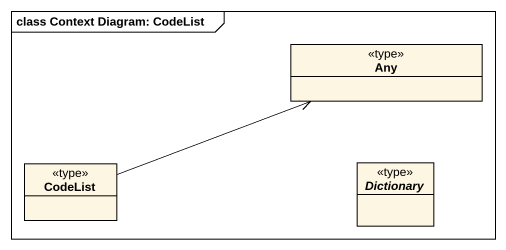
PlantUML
@startuml
mainframe class Context Diagram: CodeList
hide circle
hide empty members
class Any <<type>>
class CodeList <<type>>
abstract class Dictionary <<type>>
CodeList -right-> Any
@enduml
